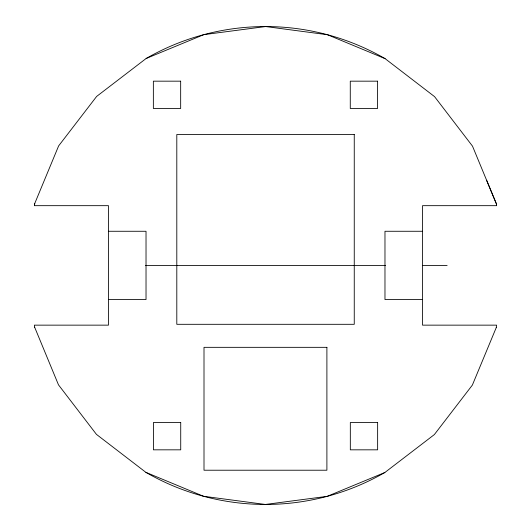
<?xml version="1.0" encoding="UTF-8"?>
<svg xmlns="http://www.w3.org/2000/svg" width="531" height="531" viewBox="0 0 531 531"><rect width="100%" height="100%" fill="white"/><g stroke="black" fill="none" stroke-linecap="round" stroke-linejoin="round"><path stroke-width="0.8" d="M34.654 327.209L34.376 325.145L108.477 325.145L108.477 205.67L34.435 205.67L34.721 203.486M34.442 205.67L34.727 203.519L58.629 145.906L96.635 96.436L146.144 58.49L203.791 34.654L265.639 26.55L327.481 34.727L385.094 58.636L434.564 96.635L472.504 146.144L496.346 203.791L496.591 205.67M496.273 327.481L496.604 325.145L422.523 325.145L422.523 205.67L496.624 205.67L496.379 203.778L486.608 180.255M496.299 327.474L472.364 385.094L434.365 434.564L384.849 472.51L327.209 496.346L265.361 504.45L203.519 496.273L145.899 472.364L96.436 434.365L58.49 384.856L34.641 327.182M108.477 231.27L146.025 231.27L146.025 299.544L108.477 299.544M422.523 231.27L384.975 231.27L384.975 299.544L422.523 299.544M145.534 265.407L385.479 265.407M422.47 265.407L447.135 265.407M384.849 472.51A238.95 238.95 0 0 1 145.899 472.364M146.144 58.49A238.95 238.95 0 0 1 385.094 58.636M180.666 81.17L153.359 81.17L153.359 108.477L180.666 108.477L180.666 81.17M377.581 81.17L350.274 81.17L350.274 108.477L377.581 108.477L377.581 81.17M354.257 134.509L176.803 134.509L176.803 324.308L354.257 324.308L354.257 134.509M326.897 347.334L204.004 347.334L204.004 470.22L326.897 470.22L326.897 347.334M180.726 422.523L153.413 422.523L153.413 449.83L180.726 449.83L180.726 422.523M377.634 422.523L350.327 422.523L350.327 449.83L377.634 449.83L377.634 422.523"/></g></svg>
